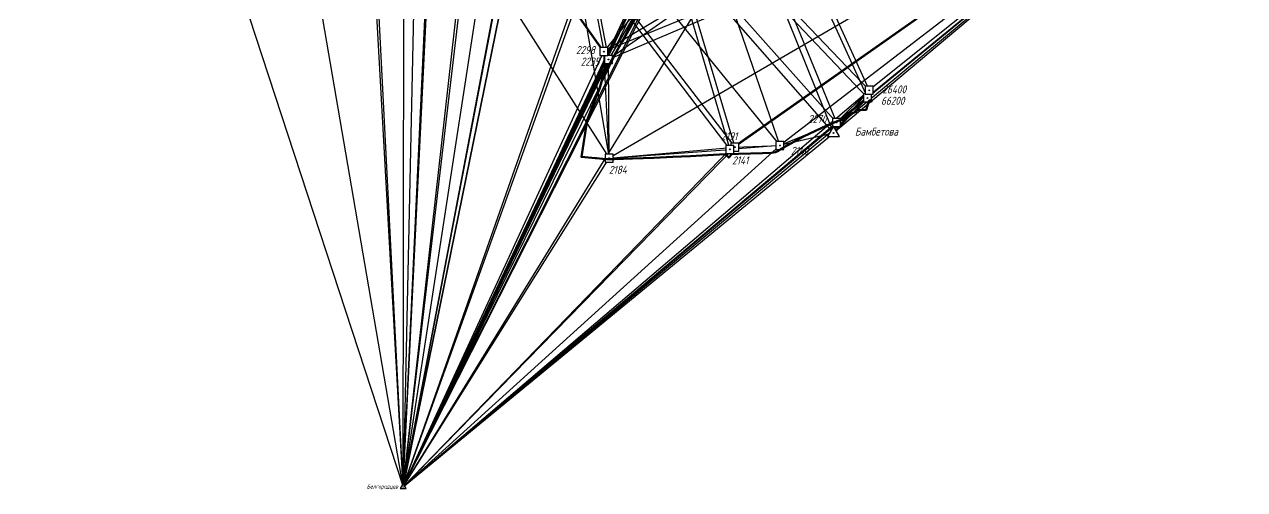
# Model space of a CAD drawing. Extents: x 2206680 to 2255999, y 529817 to 580901.
# Drawn here: x 2224291 to 2254778, y 529817 to 541448 of the extents above; entities that cross this region are included whole.
import ezdxf
from ezdxf.enums import TextEntityAlignment as Align

# ---------------------------------------------------------------- set-up
doc = ezdxf.new("R2010")
doc.units = 0
doc.layers.add('BaseLine', color=3, linetype='Continuous', true_color=0x00ff00)
doc.layers.add('Проектируемая трасса', color=1, linetype='Continuous')
doc.layers.add('Точки', color=7, linetype='Continuous', lineweight=0, true_color=0xffffff)
doc.styles.add('Bm431', font='Bm431.ttf')
doc.styles.add('D431', font='D431.ttf')
doc.styles.add('VNIPISIMPLEXCUR', font='simplex.shx', dxfattribs={"width": 0.8, "oblique": 15})

# ---------------------------------------------------------------- blocks, each defined once
blk = doc.blocks.new('*U60')
at = {"color": 0, "linetype": 'Continuous', "lineweight": -2, "style": 'Bm431', "flags": 1}
blk.add_attdef('Код', (0, -5.5), '', height=2, dxfattribs=at)
at = {"color": 0, "linetype": 'Continuous', "lineweight": -2}
blk.add_wipeout([(-1, 1), (1, 1), (1, -1), (-1, -1)], dxfattribs=at)
at = {"linetype": 'Continuous', "lineweight": -2}
h = blk.add_hatch(color=0, dxfattribs=at)
edge = h.paths.add_edge_path()
edge.add_arc((0, 0), 0.1, 0, 360)
at = {"color": 0, "linetype": 'Continuous', "lineweight": -2}
blk.add_lwpolyline([(-1, -1), (1, -1), (1, 1), (-1, 1)], close=True, dxfattribs=at)
blk.add_circle((0, 0), 0.1, dxfattribs=at)
at = {"color": 0, "linetype": 'Continuous', "lineweight": -2, "style": 'D431'}
blk.add_attdef('Номер_пункта', text='', height=2, dxfattribs=at).set_placement((-2, -1), align=Align.RIGHT)
at = {"color": 0, "linetype": 'Continuous', "lineweight": -2, "style": 'Bm431'}
for tag, p in [('Отметка_центра', (7, 0.7)), ('Отметка_земли', (7, -2.7))]:
    blk.add_attdef(tag, text='', height=2, dxfattribs=at).set_placement(p, align=Align.CENTER)
blk = doc.blocks.new('*U61')
at = {"color": 0, "linetype": 'Continuous', "lineweight": -2, "style": 'Bm431', "flags": 1}
blk.add_attdef('Код', (0, -5.5), '', height=2, dxfattribs=at)
at = {"color": 0, "linetype": 'Continuous', "lineweight": -2}
blk.add_wipeout([(-1, 1), (1, 1), (1, -1), (-1, -1)], dxfattribs=at)
at = {"linetype": 'Continuous', "lineweight": -2}
h = blk.add_hatch(color=0, dxfattribs=at)
edge = h.paths.add_edge_path()
edge.add_arc((0, 0), 0.1, 0, 360)
at = {"color": 0, "linetype": 'Continuous', "lineweight": -2}
blk.add_lwpolyline([(-1, -1), (1, -1), (1, 1), (-1, 1)], close=True, dxfattribs=at)
blk.add_circle((0, 0), 0.1, dxfattribs=at)
at = {"color": 0, "linetype": 'Continuous', "lineweight": -2, "style": 'D431'}
blk.add_attdef('Номер_пункта', text='', height=2, dxfattribs=at).set_placement((-2, -1), align=Align.RIGHT)
at = {"color": 0, "linetype": 'Continuous', "lineweight": -2, "style": 'Bm431'}
for tag, p in [('Отметка_центра', (7, 0.7)), ('Отметка_земли', (7, -2.7))]:
    blk.add_attdef(tag, text='', height=2, dxfattribs=at).set_placement(p, align=Align.CENTER)
blk = doc.blocks.new('*U62')
at = {"color": 0, "linetype": 'Continuous', "lineweight": -2, "style": 'Bm431', "flags": 1}
blk.add_attdef('Код', (0, -5.5), '', height=2, dxfattribs=at)
at = {"color": 0, "linetype": 'Continuous', "lineweight": -2}
blk.add_wipeout([(-1, 1), (1, 1), (1, -1), (-1, -1)], dxfattribs=at)
at = {"linetype": 'Continuous', "lineweight": -2}
h = blk.add_hatch(color=0, dxfattribs=at)
edge = h.paths.add_edge_path()
edge.add_arc((0, 0), 0.1, 0, 360)
at = {"color": 0, "linetype": 'Continuous', "lineweight": -2}
blk.add_lwpolyline([(-1, -1), (1, -1), (1, 1), (-1, 1)], close=True, dxfattribs=at)
blk.add_circle((0, 0), 0.1, dxfattribs=at)
at = {"color": 0, "linetype": 'Continuous', "lineweight": -2, "style": 'D431'}
blk.add_attdef('Номер_пункта', text='', height=2, dxfattribs=at).set_placement((-2, -1), align=Align.RIGHT)
at = {"color": 0, "linetype": 'Continuous', "lineweight": -2, "style": 'Bm431'}
for tag, p in [('Отметка_центра', (7, 0.7)), ('Отметка_земли', (7, -2.7))]:
    blk.add_attdef(tag, text='', height=2, dxfattribs=at).set_placement(p, align=Align.CENTER)
blk = doc.blocks.new('*U63')
at = {"color": 0, "linetype": 'Continuous', "lineweight": -2, "style": 'Bm431', "flags": 1}
blk.add_attdef('Код', (0, -5.5), '', height=2, dxfattribs=at)
at = {"color": 0, "linetype": 'Continuous', "lineweight": -2}
blk.add_wipeout([(-1, 1), (1, 1), (1, -1), (-1, -1)], dxfattribs=at)
at = {"linetype": 'Continuous', "lineweight": -2}
h = blk.add_hatch(color=0, dxfattribs=at)
edge = h.paths.add_edge_path()
edge.add_arc((0, 0), 0.1, 0, 360)
at = {"color": 0, "linetype": 'Continuous', "lineweight": -2}
blk.add_lwpolyline([(-1, -1), (1, -1), (1, 1), (-1, 1)], close=True, dxfattribs=at)
blk.add_circle((0, 0), 0.1, dxfattribs=at)
at = {"color": 0, "linetype": 'Continuous', "lineweight": -2, "style": 'D431'}
blk.add_attdef('Номер_пункта', text='', height=2, dxfattribs=at).set_placement((-2, -1), align=Align.RIGHT)
at = {"color": 0, "linetype": 'Continuous', "lineweight": -2, "style": 'Bm431'}
for tag, p in [('Отметка_центра', (7, 0.7)), ('Отметка_земли', (7, -2.7))]:
    blk.add_attdef(tag, text='', height=2, dxfattribs=at).set_placement(p, align=Align.CENTER)
blk = doc.blocks.new('*U64')
at = {"color": 0, "linetype": 'Continuous', "lineweight": -2, "style": 'Bm431', "flags": 1}
blk.add_attdef('Код', (0, -5.5), '', height=2, dxfattribs=at)
at = {"color": 0, "linetype": 'Continuous', "lineweight": -2}
blk.add_wipeout([(-1, 1), (1, 1), (1, -1), (-1, -1)], dxfattribs=at)
at = {"linetype": 'Continuous', "lineweight": -2}
h = blk.add_hatch(color=0, dxfattribs=at)
edge = h.paths.add_edge_path()
edge.add_arc((0, 0), 0.1, 0, 360)
at = {"color": 0, "linetype": 'Continuous', "lineweight": -2}
blk.add_lwpolyline([(-1, -1), (1, -1), (1, 1), (-1, 1)], close=True, dxfattribs=at)
blk.add_circle((0, 0), 0.1, dxfattribs=at)
at = {"color": 0, "linetype": 'Continuous', "lineweight": -2, "style": 'D431'}
blk.add_attdef('Номер_пункта', text='', height=2, dxfattribs=at).set_placement((-2, -1), align=Align.RIGHT)
at = {"color": 0, "linetype": 'Continuous', "lineweight": -2, "style": 'Bm431'}
for tag, p in [('Отметка_центра', (7, 0.7)), ('Отметка_земли', (7, -2.7))]:
    blk.add_attdef(tag, text='', height=2, dxfattribs=at).set_placement(p, align=Align.CENTER)
blk = doc.blocks.new('*U65')
at = {"color": 0, "linetype": 'Continuous', "lineweight": -2, "style": 'Bm431', "flags": 1}
blk.add_attdef('Код', (0, -5.5), '', height=2, dxfattribs=at)
at = {"color": 0, "linetype": 'Continuous', "lineweight": -2}
blk.add_wipeout([(-1, 1), (1, 1), (1, -1), (-1, -1)], dxfattribs=at)
at = {"linetype": 'Continuous', "lineweight": -2}
h = blk.add_hatch(color=0, dxfattribs=at)
edge = h.paths.add_edge_path()
edge.add_arc((0, 0), 0.1, 0, 360)
at = {"color": 0, "linetype": 'Continuous', "lineweight": -2}
blk.add_lwpolyline([(-1, -1), (1, -1), (1, 1), (-1, 1)], close=True, dxfattribs=at)
blk.add_circle((0, 0), 0.1, dxfattribs=at)
at = {"color": 0, "linetype": 'Continuous', "lineweight": -2, "style": 'D431'}
blk.add_attdef('Номер_пункта', text='', height=2, dxfattribs=at).set_placement((-2, -1), align=Align.RIGHT)
at = {"color": 0, "linetype": 'Continuous', "lineweight": -2, "style": 'Bm431'}
for tag, p in [('Отметка_центра', (7, 0.7)), ('Отметка_земли', (7, -2.7))]:
    blk.add_attdef(tag, text='', height=2, dxfattribs=at).set_placement(p, align=Align.CENTER)
blk = doc.blocks.new('*U66')
at = {"color": 0, "linetype": 'Continuous', "lineweight": -2, "style": 'Bm431', "flags": 1}
blk.add_attdef('Код', (0, -5.5), '', height=2, dxfattribs=at)
at = {"color": 0, "linetype": 'Continuous', "lineweight": -2}
blk.add_wipeout([(-1, 1), (1, 1), (1, -1), (-1, -1)], dxfattribs=at)
at = {"linetype": 'Continuous', "lineweight": -2}
h = blk.add_hatch(color=0, dxfattribs=at)
edge = h.paths.add_edge_path()
edge.add_arc((0, 0), 0.1, 0, 360)
at = {"color": 0, "linetype": 'Continuous', "lineweight": -2}
blk.add_lwpolyline([(-1, -1), (1, -1), (1, 1), (-1, 1)], close=True, dxfattribs=at)
blk.add_circle((0, 0), 0.1, dxfattribs=at)
at = {"color": 0, "linetype": 'Continuous', "lineweight": -2, "style": 'D431'}
blk.add_attdef('Номер_пункта', text='', height=2, dxfattribs=at).set_placement((-2, -1), align=Align.RIGHT)
at = {"color": 0, "linetype": 'Continuous', "lineweight": -2, "style": 'Bm431'}
for tag, p in [('Отметка_центра', (7, 0.7)), ('Отметка_земли', (7, -2.7))]:
    blk.add_attdef(tag, text='', height=2, dxfattribs=at).set_placement(p, align=Align.CENTER)
blk = doc.blocks.new('*U52')
at = {"color": 0, "linetype": 'Continuous', "lineweight": -2, "style": 'Bm431', "flags": 1}
blk.add_attdef('Код', (0, -5.5), '', height=2, dxfattribs=at)
at = {"color": 0, "linetype": 'Continuous', "lineweight": -2}
blk.add_wipeout([(-1, 1), (1, 1), (1, -1), (-1, -1)], dxfattribs=at)
at = {"linetype": 'Continuous', "lineweight": -2}
h = blk.add_hatch(color=0, dxfattribs=at)
edge = h.paths.add_edge_path()
edge.add_arc((0, 0), 0.1, 0, 360)
at = {"color": 0, "linetype": 'Continuous', "lineweight": -2}
blk.add_lwpolyline([(-1, -1), (1, -1), (1, 1), (-1, 1)], close=True, dxfattribs=at)
blk.add_circle((0, 0), 0.1, dxfattribs=at)
at = {"color": 0, "linetype": 'Continuous', "lineweight": -2, "style": 'D431'}
blk.add_attdef('Номер_пункта', text='', height=2, dxfattribs=at).set_placement((-2, -1), align=Align.RIGHT)
at = {"color": 0, "linetype": 'Continuous', "lineweight": -2, "style": 'Bm431'}
for tag, p in [('Отметка_центра', (7, 0.7)), ('Отметка_земли', (7, -2.7))]:
    blk.add_attdef(tag, text='', height=2, dxfattribs=at).set_placement(p, align=Align.CENTER)
blk = doc.blocks.new('*U53')
at = {"color": 0, "linetype": 'Continuous', "lineweight": -2, "style": 'Bm431', "flags": 1}
blk.add_attdef('Код', (0, -5.5), '', height=2, dxfattribs=at)
at = {"color": 0, "linetype": 'Continuous', "lineweight": -2}
blk.add_wipeout([(-1, 1), (1, 1), (1, -1), (-1, -1)], dxfattribs=at)
at = {"linetype": 'Continuous', "lineweight": -2}
h = blk.add_hatch(color=0, dxfattribs=at)
edge = h.paths.add_edge_path()
edge.add_arc((0, 0), 0.1, 0, 360)
at = {"color": 0, "linetype": 'Continuous', "lineweight": -2}
blk.add_lwpolyline([(-1, -1), (1, -1), (1, 1), (-1, 1)], close=True, dxfattribs=at)
blk.add_circle((0, 0), 0.1, dxfattribs=at)
at = {"color": 0, "linetype": 'Continuous', "lineweight": -2, "style": 'D431'}
blk.add_attdef('Номер_пункта', text='', height=2, dxfattribs=at).set_placement((-2, -1), align=Align.RIGHT)
at = {"color": 0, "linetype": 'Continuous', "lineweight": -2, "style": 'Bm431'}
for tag, p in [('Отметка_центра', (7, 0.7)), ('Отметка_земли', (7, -2.7))]:
    blk.add_attdef(tag, text='', height=2, dxfattribs=at).set_placement(p, align=Align.CENTER)
blk = doc.blocks.new('*U67')
at = {"color": 0, "linetype": 'Continuous', "lineweight": -2, "style": 'Bm431'}
blk.add_attdef('Название_пункта', text='', height=2, dxfattribs=at).set_placement((-2, -1), align=Align.RIGHT)
for tag, p in [('Отметка_центра', (7, 0.7)), ('Отметка_земли', (7, -2.7))]:
    blk.add_attdef(tag, text='', height=2, dxfattribs=at).set_placement(p, align=Align.CENTER)
at = {"color": 0, "linetype": 'Continuous', "lineweight": -2}
blk.add_wipeout([(-1.5, -0.87), (0, 1.73), (1.5, -0.87)], dxfattribs=at)
at = {"linetype": 'Continuous', "lineweight": -2}
h = blk.add_hatch(color=0, dxfattribs=at)
edge = h.paths.add_edge_path()
edge.add_arc((0, 0), 0.1, 0, 360)
at = {"color": 0, "linetype": 'Continuous', "lineweight": -2}
blk.add_lwpolyline([(-1.5, -0.87), (1.5, -0.87), (0, 1.73)], close=True, dxfattribs=at)
blk.add_circle((0, 0), 0.1, dxfattribs=at)
blk = doc.blocks.new('*U58')
at = {"color": 0, "linetype": 'Continuous', "lineweight": -2, "style": 'Bm431'}
blk.add_attdef('Название_пункта', text='', height=2, dxfattribs=at).set_placement((-2, -1), align=Align.RIGHT)
for tag, p in [('Отметка_центра', (7, 0.7)), ('Отметка_земли', (7, -2.7))]:
    blk.add_attdef(tag, text='', height=2, dxfattribs=at).set_placement(p, align=Align.CENTER)
at = {"color": 0, "linetype": 'Continuous', "lineweight": -2}
blk.add_wipeout([(-1.5, -0.87), (0, 1.73), (1.5, -0.87)], dxfattribs=at)
at = {"linetype": 'Continuous', "lineweight": -2}
h = blk.add_hatch(color=0, dxfattribs=at)
edge = h.paths.add_edge_path()
edge.add_arc((0, 0), 0.1, 0, 360)
at = {"color": 0, "linetype": 'Continuous', "lineweight": -2}
blk.add_lwpolyline([(-1.5, -0.87), (1.5, -0.87), (0, 1.73)], close=True, dxfattribs=at)
blk.add_circle((0, 0), 0.1, dxfattribs=at)

msp = doc.modelspace()

# ---------------------------------------------------------------- linework, layer by layer
at = {"color": 95, "linetype": 'Continuous'}
for p, q in [((2222731, 563559, 61), (2238884, 540568, 87)), ((2222731, 563559, 61), (2238884, 540568, 87)), ((2222731, 563559, 61), (2242045, 538377, 129)), ((2222731, 563559, 61), (2244583, 538996, 105)), ((2222731, 563559, 61), (2238766, 540767, 81)), ((2222731, 563559, 61), (2238766, 540767, 81)), ((2222731, 563559, 61), (2241914, 538324, 132)), ((2222731, 563559, 61), (2244507, 538732, 110)), ((2222731, 563559, 61), (2245402, 539800, 98)), ((2222731, 563559, 61), (2243169, 538421, 106)), ((2222731, 563559, 61), (2238904, 538103, 116)), ((2222731, 563559, 61), (2245353, 539609, 99)), ((2222731, 563559, 61), (2233755, 529885, 202)), ((2222731, 563559, 61), (2233755, 529885, 202)), ((2222731, 563559, 61), (2233755, 529885, 202)), ((2234489, 563670, 168), (2233755, 529885, 202)), ((2234489, 563670, 168), (2233755, 529885, 202)), ((2234489, 563670, 168), (2233755, 529885, 202)), ((2234489, 563670, 168), (2238904, 538103, 116)), ((2234489, 563670, 168), (2243169, 538421, 106)), ((2234489, 563670, 168), (2245402, 539800, 98)), ((2234489, 563670, 168), (2238884, 540568, 87)), ((2234489, 563670, 168), (2238884, 540568, 87)), ((2234489, 563670, 168), (2242045, 538377, 129)), ((2234489, 563670, 168), (2244583, 538996, 105)), ((2234489, 563670, 168), (2238766, 540767, 81)), ((2234489, 563670, 168), (2238766, 540767, 81)), ((2234489, 563670, 168), (2241914, 538324, 132)), ((2234489, 563670, 168), (2244507, 538732, 110)), ((2234489, 563670, 168), (2245353, 539609, 99)), ((2233755, 529885, 202), (2228126, 562675, 85)), ((2233755, 529885, 202), (2231953, 562125, 92)), ((2233755, 529885, 202), (2232121, 562094, 92)), ((2233755, 529885, 202), (2233797, 560226, 131)), ((2233755, 529885, 202), (2235169, 558690, 153)), ((2233755, 529885, 202), (2235089, 558569, 154)), ((2233755, 529885, 202), (2236995, 557441, 123)), ((2233755, 529885, 202), (2236840, 557426, 118)), ((2233755, 529885, 202), (2237636, 555120, 143)), ((2238006, 552293, 121), (2233755, 529885, 202)), ((2233755, 529885, 202), (2238006, 552140, 121)), ((2237639, 549008, 62), (2233755, 529885, 202)), ((2233755, 529885, 202), (2239920, 547455, 66)), ((2233755, 529885, 202), (2239920, 547455, 66)), ((2233755, 529885, 202), (2240051, 547431, 66)), ((2233755, 529885, 202), (2240051, 547431, 66)), ((2233755, 529885, 202), (2254778, 547356, 150)), ((2233755, 529885, 202), (2254778, 547356, 150)), ((2233755, 529885, 202), (2254778, 547356, 150)), ((2254778, 547356, 150), (2238766, 540767, 81)), ((2254778, 547356, 150), (2238766, 540767, 81)), ((2254778, 547356, 150), (2238884, 540568, 87)), ((2254778, 547356, 150), (2238884, 540568, 87)), ((2254778, 547356, 150), (2238904, 538103, 116)), ((2254778, 547356, 150), (2241914, 538324, 132)), ((2254778, 547356, 150), (2242045, 538377, 129)), ((2254778, 547356, 150), (2243169, 538421, 106)), ((2254778, 547356, 150), (2244507, 538732, 110)), ((2254778, 547356, 150), (2244583, 538996, 105)), ((2254778, 547356, 150), (2245353, 539609, 99)), ((2254778, 547356, 150), (2245402, 539800, 98)), ((2233755, 529885, 202), (2241582, 546326, 25)), ((2233755, 529885, 202), (2241482, 546284, 25)), ((2233755, 529885, 202), (2241435, 546073, 25)), ((2233755, 529885, 202), (2241481, 545897, 25)), ((2233755, 529885, 202), (2240823, 543982, 47)), ((2233755, 529885, 202), (2240790, 543803, 54)), ((2233755, 529885, 202), (2241430, 542359, 117)), ((2241430, 542359, 117), (2238766, 540767, 81)), ((2241430, 542359, 117), (2238884, 540568, 87)), ((2233755, 529885, 202), (2239615, 541833, 73)), ((2239615, 541833, 73), (2238766, 540767, 81)), ((2239615, 541833, 73), (2238884, 540568, 87)), ((2233755, 529885, 202), (2238766, 540767, 81)), ((2233755, 529885, 202), (2238766, 540767, 81)), ((2233755, 529885, 202), (2238884, 540568, 87)), ((2233755, 529885, 202), (2238884, 540568, 87)), ((2238904, 538103, 116), (2238766, 540767, 81)), ((2238884, 540568, 87), (2238766, 540767, 81)), ((2238884, 540568, 87), (2238766, 540767, 81)), ((2238904, 538103, 116), (2238884, 540568, 87)), ((2233755, 529885, 202), (2245402, 539800, 98)), ((2244507, 538732, 110), (2245402, 539800, 98)), ((2244583, 538996, 105), (2245402, 539800, 98)), ((2245353, 539609, 99), (2245402, 539800, 98)), ((2233755, 529885, 202), (2245353, 539609, 99)), ((2244507, 538732, 110), (2245353, 539609, 99)), ((2244583, 538996, 105), (2245353, 539609, 99)), ((2233755, 529885, 202), (2244583, 538996, 105)), ((2233755, 529885, 202), (2244507, 538732, 110)), ((2244583, 538996, 105), (2243169, 538421, 106)), ((2244507, 538732, 110), (2243169, 538421, 106)), ((2244583, 538996, 105), (2244507, 538732, 110)), ((2233755, 529885, 202), (2243169, 538421, 106)), ((2243169, 538421, 106), (2241914, 538324, 132)), ((2242045, 538377, 129), (2243169, 538421, 106)), ((2233755, 529885, 202), (2242045, 538377, 129)), ((2233755, 529885, 202), (2241914, 538324, 132)), ((2233755, 529885, 202), (2238904, 538103, 116)), ((2238904, 538103, 116), (2242045, 538377, 129)), ((2238904, 538103, 116), (2241914, 538324, 132)), ((2242045, 538377, 129), (2241914, 538324, 132))]:
    msp.add_line(p, q, dxfattribs=at)
at = {"layer": 'BaseLine', "color": 95, "lineweight": 30}
for p, q in [((2222731, 563559, 61), (2238884, 540568, 87)), ((2222731, 563559, 61), (2242045, 538377, 129)), ((2222731, 563559, 61), (2244583, 538996, 105)), ((2222731, 563559, 61), (2238766, 540767, 81)), ((2222731, 563559, 61), (2241914, 538324, 132)), ((2222731, 563559, 61), (2244507, 538732, 110)), ((2222731, 563559, 61), (2245402, 539800, 98)), ((2222731, 563559, 61), (2243169, 538421, 106)), ((2222731, 563559, 61), (2238904, 538103, 116)), ((2222731, 563559, 61), (2245353, 539609, 99)), ((2222731, 563559, 61), (2233755, 529885, 202)), ((2222731, 563559, 61), (2238766, 540767, 81)), ((2222731, 563559, 61), (2238884, 540568, 87)), ((2222731, 563559, 61), (2233755, 529885, 202)), ((2222731, 563559, 61), (2233755, 529885, 202)), ((2234489, 563670, 168), (2233755, 529885, 202)), ((2234489, 563670, 168), (2233755, 529885, 202)), ((2234489, 563670, 168), (2233755, 529885, 202)), ((2234489, 563670, 168), (2238904, 538103, 116)), ((2234489, 563670, 168), (2243169, 538421, 106)), ((2234489, 563670, 168), (2245402, 539800, 98)), ((2234489, 563670, 168), (2238884, 540568, 87)), ((2234489, 563670, 168), (2242045, 538377, 129)), ((2234489, 563670, 168), (2244583, 538996, 105)), ((2234489, 563670, 168), (2238766, 540767, 81)), ((2234489, 563670, 168), (2241914, 538324, 132)), ((2234489, 563670, 168), (2244507, 538732, 110)), ((2234489, 563670, 168), (2245353, 539609, 99)), ((2234489, 563670, 168), (2238766, 540767, 81)), ((2234489, 563670, 168), (2238884, 540568, 87)), ((2233755, 529885, 202), (2228126, 562675, 85)), ((2233755, 529885, 202), (2231953, 562125, 92)), ((2233755, 529885, 202), (2232121, 562094, 92)), ((2233755, 529885, 202), (2233797, 560226, 131)), ((2233755, 529885, 202), (2235169, 558690, 153)), ((2233755, 529885, 202), (2235089, 558569, 154)), ((2233755, 529885, 202), (2236995, 557441, 123)), ((2233755, 529885, 202), (2236840, 557426, 118)), ((2233755, 529885, 202), (2237636, 555120, 143)), ((2233755, 529885, 202), (2238006, 552293, 121)), ((2233755, 529885, 202), (2238006, 552140, 121)), ((2233755, 529885, 202), (2237639, 549008, 62)), ((2233755, 529885, 202), (2239920, 547455, 66)), ((2233755, 529885, 202), (2239920, 547455, 66)), ((2233755, 529885, 202), (2240051, 547431, 66)), ((2233755, 529885, 202), (2240051, 547431, 66)), ((2233755, 529885, 202), (2254778, 547356, 150)), ((2233755, 529885, 202), (2254778, 547356, 150)), ((2233755, 529885, 202), (2254778, 547356, 150)), ((2254778, 547356, 150), (2238766, 540767, 81)), ((2254778, 547356, 150), (2238766, 540767, 81)), ((2254778, 547356, 150), (2238884, 540568, 87)), ((2254778, 547356, 150), (2238884, 540568, 87)), ((2254778, 547356, 150), (2238904, 538103, 116)), ((2254778, 547356, 150), (2241914, 538324, 132)), ((2254778, 547356, 150), (2242045, 538377, 129)), ((2254778, 547356, 150), (2243169, 538421, 106)), ((2254778, 547356, 150), (2244507, 538732, 110)), ((2254778, 547356, 150), (2244583, 538996, 105)), ((2254778, 547356, 150), (2245353, 539609, 99)), ((2254778, 547356, 150), (2245402, 539800, 98)), ((2233755, 529885, 202), (2241582, 546326, 25)), ((2233755, 529885, 202), (2241482, 546284, 25)), ((2233755, 529885, 202), (2241435, 546073, 25)), ((2233755, 529885, 202), (2241481, 545897, 25)), ((2233755, 529885, 202), (2240823, 543982, 47)), ((2233755, 529885, 202), (2240790, 543803, 54)), ((2233755, 529885, 202), (2241430, 542359, 117)), ((2241430, 542359, 117), (2238766, 540767, 81)), ((2241430, 542359, 117), (2238884, 540568, 87)), ((2233755, 529885, 202), (2239615, 541833, 73)), ((2239615, 541833, 73), (2238766, 540767, 81)), ((2239615, 541833, 73), (2238884, 540568, 87)), ((2233755, 529885, 202), (2238766, 540767, 81)), ((2233755, 529885, 202), (2238766, 540767, 81)), ((2233755, 529885, 202), (2238884, 540568, 87)), ((2233755, 529885, 202), (2238884, 540568, 87)), ((2238884, 540568, 87), (2238766, 540767, 81)), ((2238904, 538103, 116), (2238766, 540767, 81)), ((2238884, 540568, 87), (2238766, 540767, 81)), ((2238904, 538103, 116), (2238884, 540568, 87)), ((2233755, 529885, 202), (2245402, 539800, 98)), ((2244507, 538732, 110), (2245402, 539800, 98)), ((2244583, 538996, 105), (2245402, 539800, 98)), ((2245353, 539609, 99), (2245402, 539800, 98)), ((2233755, 529885, 202), (2245353, 539609, 99)), ((2244507, 538732, 110), (2245353, 539609, 99)), ((2244583, 538996, 105), (2245353, 539609, 99)), ((2233755, 529885, 202), (2244583, 538996, 105)), ((2233755, 529885, 202), (2244507, 538732, 110)), ((2244583, 538996, 105), (2243169, 538421, 106)), ((2244507, 538732, 110), (2243169, 538421, 106)), ((2244583, 538996, 105), (2244507, 538732, 110)), ((2233755, 529885, 202), (2243169, 538421, 106)), ((2243169, 538421, 106), (2241914, 538324, 132)), ((2242045, 538377, 129), (2243169, 538421, 106)), ((2233755, 529885, 202), (2242045, 538377, 129)), ((2233755, 529885, 202), (2241914, 538324, 132)), ((2233755, 529885, 202), (2238904, 538103, 116)), ((2238904, 538103, 116), (2242045, 538377, 129)), ((2238904, 538103, 116), (2241914, 538324, 132)), ((2242045, 538377, 129), (2241914, 538324, 132))]:
    msp.add_line(p, q, dxfattribs=at)

# ---------------------------------------------------------------- next in the draw order: block references
at = {"layer": 'Точки', "color": 0, "lineweight": 30}
ref = msp.add_blockref('*U64', (2238884, 540568, 87), dxfattribs=dict(at, xscale=100, yscale=100, zscale=100))
ref.add_attrib('Номер_пункта', '2235', dxfattribs={"layer": '0', "color": 0, "linetype": 'Continuous', "lineweight": -2, "height": 200, "style": 'VNIPISIMPLEXCUR', "oblique": 15, "width": 0.8}).set_placement((2238658, 540418, 87), align=Align.RIGHT)
ref = msp.add_blockref('*U60', (2245353, 539609, 99), dxfattribs=dict(at, xscale=100, yscale=100, zscale=100))
ref.add_attrib('Номер_пункта', '66200', dxfattribs={"layer": '0', "color": 0, "linetype": 'Continuous', "lineweight": -2, "height": 200, "style": 'VNIPISIMPLEXCUR', "oblique": 15, "width": 0.8}).set_placement((2246278, 539439, 99), align=Align.RIGHT)
ref = msp.add_blockref('*U66', (2244583, 538996, 105), dxfattribs=dict(at, xscale=100, yscale=100, zscale=100))
ref.add_attrib('Номер_пункта', '2270', dxfattribs={"layer": '0', "color": 0, "linetype": 'Continuous', "lineweight": -2, "height": 200, "style": 'VNIPISIMPLEXCUR', "oblique": 15, "width": 0.8}).set_placement((2244331, 538984, 105), align=Align.RIGHT)
ref = msp.add_blockref('*U65', (2242045, 538377, 129), dxfattribs=dict(at, xscale=100, yscale=100, zscale=100))
ref.add_attrib('Номер_пункта', '2191', dxfattribs={"layer": '0', "color": 0, "linetype": 'Continuous', "lineweight": -2, "height": 200, "style": 'VNIPISIMPLEXCUR', "oblique": 15, "width": 0.8}).set_placement((2242103, 538552, 129), align=Align.RIGHT)
ref = msp.add_blockref('*U62', (2243169, 538421, 106), dxfattribs=dict(at, xscale=100, yscale=100, zscale=100))
ref.add_attrib('Номер_пункта', '2140', dxfattribs={"layer": '0', "color": 0, "linetype": 'Continuous', "lineweight": -2, "height": 200, "style": 'VNIPISIMPLEXCUR', "oblique": 15, "width": 0.8}).set_placement((2243878, 538188, 106), align=Align.RIGHT)
ref = msp.add_blockref('*U61', (2238904, 538103, 116), dxfattribs=dict(at, xscale=100, yscale=100, zscale=100))
ref.add_attrib('Номер_пункта', '2184', dxfattribs={"layer": '0', "color": 0, "linetype": 'Continuous', "lineweight": -2, "height": 200, "style": 'VNIPISIMPLEXCUR', "oblique": 15, "width": 0.8}).set_placement((2239342, 537713, 116), align=Align.RIGHT)
at = {"layer": 'Точки', "color": 1, "lineweight": 30}
ref = msp.add_blockref('*U67', (2233755, 529885, 202), dxfattribs=dict(at, xscale=50, yscale=50, zscale=50))
ref.add_attrib('Название_пункта', 'Белгородцев', dxfattribs={"layer": '0', "color": 0, "linetype": 'Continuous', "lineweight": -2, "height": 100, "style": 'VNIPISIMPLEXCUR', "oblique": 15, "width": 0.8}).set_placement((2233626, 529844, 202), align=Align.RIGHT)

# ---------------------------------------------------------------- next in the draw order: block references
at = {"layer": 'Точки', "color": 0, "lineweight": 30}
ref = msp.add_blockref('*U52', (2238766, 540767, 81), dxfattribs=dict(at, xscale=100, yscale=100, zscale=100))
ref.add_attrib('Номер_пункта', '2298', dxfattribs={"layer": '0', "color": 0, "linetype": 'Continuous', "lineweight": -2, "height": 200, "style": 'VNIPISIMPLEXCUR', "oblique": 15, "width": 0.8}).set_placement((2238549, 540707, 81), align=Align.RIGHT)
ref = msp.add_blockref('*U63', (2245402, 539800, 98), dxfattribs=dict(at, xscale=100, yscale=100, zscale=100))
ref.add_attrib('Номер_пункта', '26400', dxfattribs={"layer": '0', "color": 0, "linetype": 'Continuous', "lineweight": -2, "height": 200, "style": 'VNIPISIMPLEXCUR', "oblique": 15, "width": 0.8}).set_placement((2246320, 539723, 98), align=Align.RIGHT)
at = {"layer": 'Точки', "color": 1, "lineweight": 30}
ref = msp.add_blockref('*U58', (2244507, 538732, 110), dxfattribs=dict(at, xscale=100, yscale=100, zscale=100))
ref.add_attrib('Название_пункта', 'Бамбетова', dxfattribs={"layer": '0', "color": 0, "linetype": 'Continuous', "lineweight": -2, "height": 200, "style": 'VNIPISIMPLEXCUR', "oblique": 15, "width": 0.8}).set_placement((2246119, 538668, 110), align=Align.RIGHT)
at = {"layer": 'Точки', "color": 0, "lineweight": 30}
ref = msp.add_blockref('*U53', (2241914, 538324, 132), dxfattribs=dict(at, xscale=100, yscale=100, zscale=100))
ref.add_attrib('Номер_пункта', '2141', dxfattribs={"layer": '0', "color": 0, "linetype": 'Continuous', "lineweight": -2, "height": 200, "style": 'VNIPISIMPLEXCUR', "oblique": 15, "width": 0.8}).set_placement((2242380, 537949, 132), align=Align.RIGHT)

# ---------------------------------------------------------------- next in the draw order: linework, layer by layer
at = {"layer": 'Проектируемая трасса', "lineweight": 50}
msp.add_lwpolyline([(2239565, 541621), (2239306, 541161), (2239225, 541018), (2238966, 540558), (2238770, 540219), (2238659, 539840), (2238489, 539410), (2238467, 539385), (2238457, 539355), (2238454, 539320), (2238354, 539051), (2238208, 538134), (2238549, 538106), (2238582, 538101), (2238738, 538091), (2238851, 538075), (2239031, 538077), (2239486, 538094), (2240014, 538116), (2240493, 538136), (2240709, 538145), (2240937, 538155), (2241799, 538201), (2241891, 538120), (2241967, 538205), (2242130, 538209), (2242729, 538230), (2242955, 538238), (2243059, 538255), (2243134, 538289), (2243196, 538338), (2243758, 538644), (2244342, 538923), (2244639, 539049), (2244664, 539049), (2244753, 539065), (2244907, 539193), (2245027, 539242), (2245064, 539263), (2245103, 539305), (2245325, 539315), (2245389, 539525), (2245411, 539550), (2245482, 539526)], dxfattribs=at)

doc.saveas('drawing.dxf')
